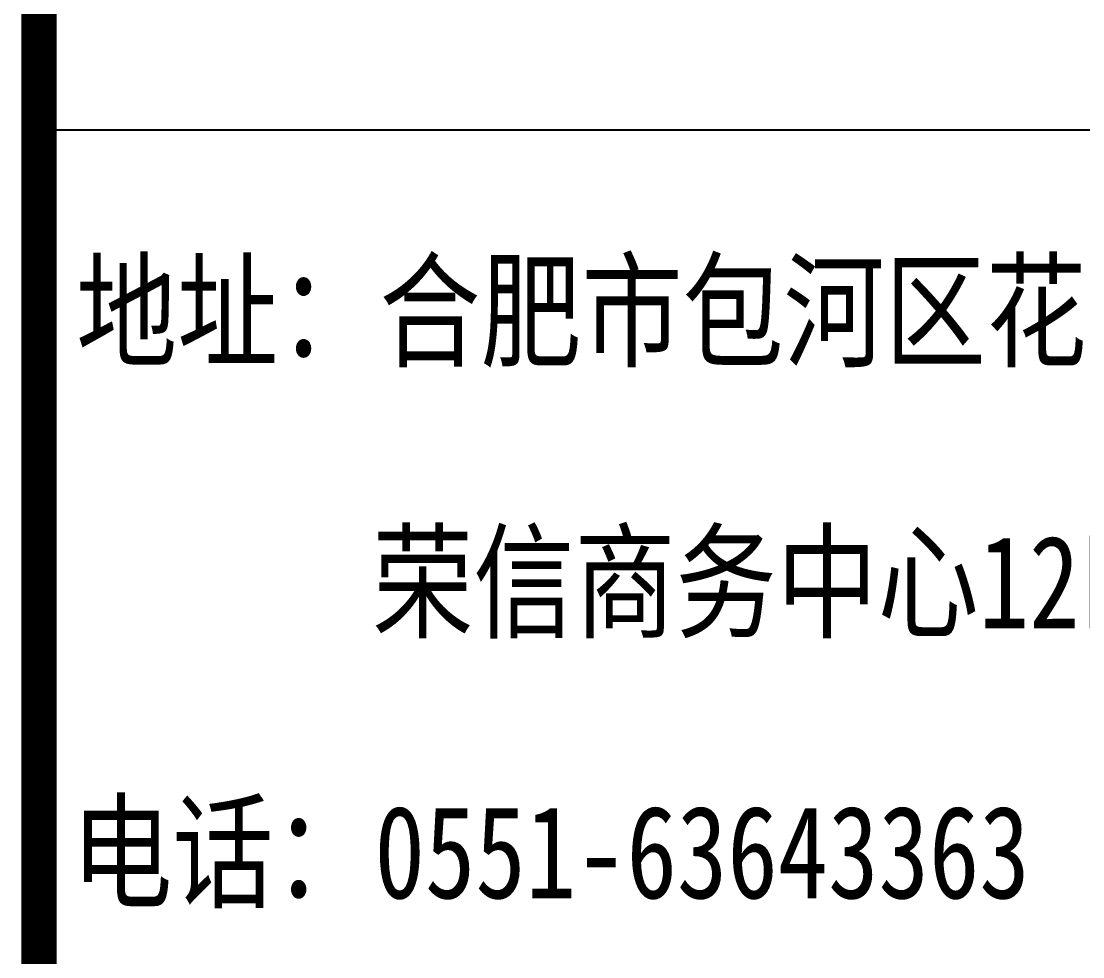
# Model space of a CAD drawing. Extents: x -266287 to 275962, y -324567 to 363765.
# Drawn here: x -82279 to -76549, y -864 to 4188 of the extents above; entities that cross this region are included whole.
import ezdxf

# ---------------------------------------------------------------- set-up
doc = ezdxf.new("R2010")
doc.units = 0
doc.header["$LTSCALE"] = 1000
doc.layers.get('0').update_dxf_attribs({"linetype": 'CONTINUOUS'})
doc.layers.add('0-TK', color=4, linetype='CONTINUOUS')
doc.styles.add('-黑体', font='simhei.ttf', dxfattribs={"width": 0.8})

msp = doc.modelspace()

# ---------------------------------------------------------------- linework, layer by layer
at = {"layer": '0-TK'}
msp.add_line((-82183.49798, 3601.85321), (-73764.58828, 3601.85321), dxfattribs=at)
at = {"layer": '0-TK', "const_width": 191.9817}
msp.add_lwpolyline([(-82183.49798, -60566.69496), (-82183.49798, 19433.30504)], dxfattribs=at)

# ---------------------------------------------------------------- texts
at = {"style": '-黑体', "width": 0.8}
for s, p in [('地址：合肥市包河区花园大道8号', (-81983.02926, 2372.53709)), ('荣信商务中心12F东', (-80384.44865, 909.65839)), ('电话：0551-63643363', (-82009.29329, -548.03566))]:
    msp.add_text(s, height=500, dxfattribs=at).set_placement(p)

doc.saveas('drawing.dxf')
